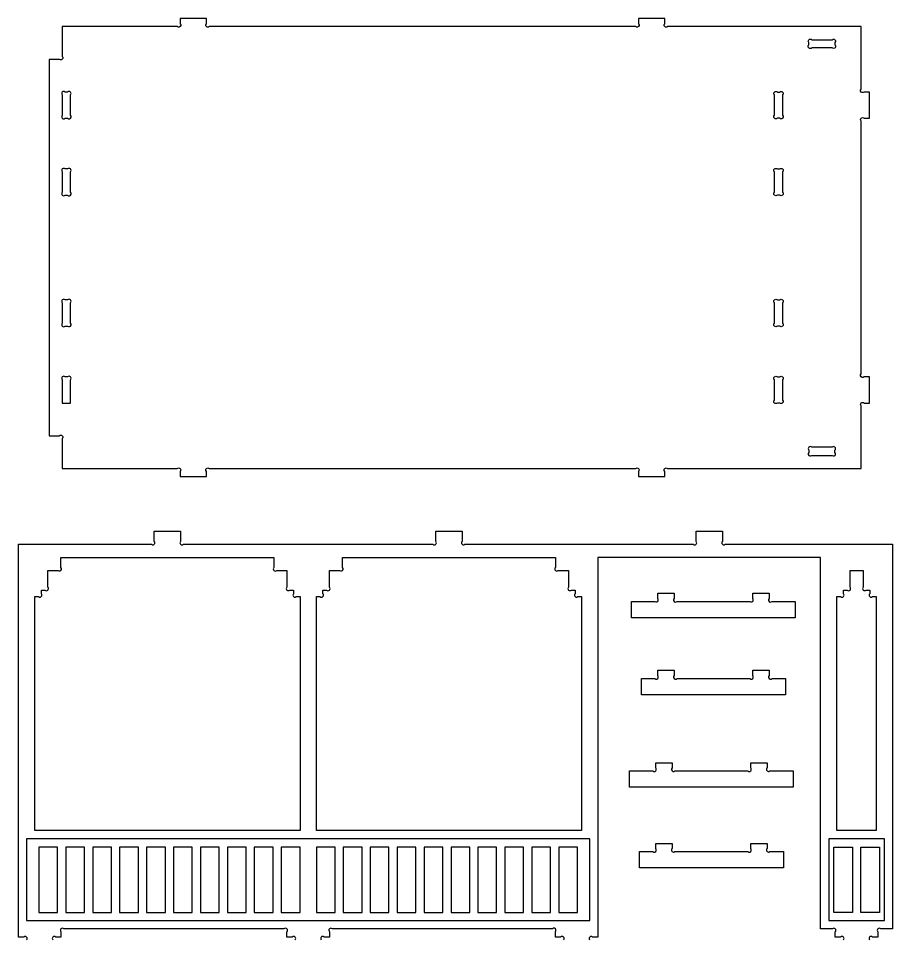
# Model space of a CAD drawing. Extents: x 766 to 5228, y 230 to 3677.
# Drawn here: x 2657 to 3939, y 2327 to 3677 of the extents above; entities that cross this region are included whole.
import ezdxf

# ---------------------------------------------------------------- set-up
doc = ezdxf.new("R2010")
doc.units = 0
doc.header["$MEASUREMENT"] = 0
doc.layers.add('LAYER1', color=18, linetype='CONTINUOUS')

msp = doc.modelspace()

# ---------------------------------------------------------------- linework, layer by layer
at = {"layer": 'LAYER1'}
for points in [[(2702.5, 3064.6), (2717.5, 3064.6, -1), (2721.7, 3060.4), (2721.7, 3016.6), (2890.3, 3016.6, -1), (2894.5, 3012.4), (2894.5, 3004.6), (2932.9, 3004.6), (2932.9, 3012.4, -1), (2937.2, 3016.6), (3562.3, 3016.6, -1), (3566.5, 3012.4), (3566.5, 3004.6), (3604.9, 3004.6), (3604.9, 3012.4, -1), (3609.2, 3016.6), (3892.9, 3016.6), (3892.9, 3108.4, -1), (3897.2, 3112.6), (3904.9, 3112.6), (3904.9, 3151), (3897.2, 3151, -1), (3892.9, 3155.3), (3892.9, 3526, -1), (3897.2, 3530.2), (3904.9, 3530.2), (3904.9, 3568.6), (3897.2, 3568.6, -1), (3892.9, 3572.9), (3892.9, 3664.6), (3609.2, 3664.6, -1), (3604.9, 3668.9), (3604.9, 3676.6), (3566.5, 3676.6), (3566.5, 3668.9, -1), (3562.3, 3664.6), (2937.2, 3664.6, -1), (2932.9, 3668.9), (2932.9, 3676.6), (2894.5, 3676.6), (2894.5, 3668.9, -1), (2890.3, 3664.6), (2721.7, 3664.6), (2721.7, 3620.9, -1), (2717.5, 3616.6), (2702.5, 3616.6)], [(3820.4, 3645.4), (3850.3, 3645.4, -1), (3854.5, 3641.2), (3854.5, 3637.7, -1), (3850.3, 3633.4), (3820.4, 3633.4, -1), (3816.1, 3637.7), (3816.1, 3641.2, -1)], [(2721.7, 3564.4), (2721.7, 3534.5, 1), (2726, 3530.2), (2729.5, 3530.2, 1), (2733.7, 3534.5), (2733.7, 3564.4, 1), (2729.5, 3568.6), (2726, 3568.6, 1)], [(3770, 3568.6), (3773.5, 3568.6, -1), (3777.7, 3564.4), (3777.7, 3534.5, -1), (3773.5, 3530.2), (3770, 3530.2, -1), (3765.7, 3534.5), (3765.7, 3564.4, -1)], [(2721.7, 3451.6), (2721.7, 3421.7, 1), (2726, 3417.4), (2729.5, 3417.4, 1), (2733.7, 3421.7), (2733.7, 3451.6, 1), (2729.5, 3455.8), (2726, 3455.8, 1)], [(3770, 3455.8), (3773.5, 3455.8, -1), (3777.7, 3451.6), (3777.7, 3421.7, -1), (3773.5, 3417.4), (3770, 3417.4, -1), (3765.7, 3421.7), (3765.7, 3451.6, -1)], [(2721.7, 3259.6), (2721.7, 3229.7, 1), (2726, 3225.4), (2729.5, 3225.4, 1), (2733.7, 3229.7), (2733.7, 3259.6, 1), (2729.5, 3263.8), (2726, 3263.8, 1)], [(3770, 3263.8), (3773.5, 3263.8, -1), (3777.7, 3259.6), (3777.7, 3229.7, -1), (3773.5, 3225.4), (3770, 3225.4, -1), (3765.7, 3229.7), (3765.7, 3259.6, -1)], [(2733.7, 3112.6), (2733.7, 3146.8, 1), (2729.5, 3151), (2726, 3151, 1), (2721.7, 3146.8), (2721.7, 3112.6)], [(3770, 3151), (3773.5, 3151, -1), (3777.7, 3146.8), (3777.7, 3116.9, -1), (3773.5, 3112.6), (3770, 3112.6, -1), (3765.7, 3116.9), (3765.7, 3146.8, -1)], [(3820.4, 3035.8), (3850.3, 3035.8, 1), (3854.5, 3040.1), (3854.5, 3043.6, 1), (3850.3, 3047.8), (3820.4, 3047.8, 1), (3816.1, 3043.6), (3816.1, 3040.1, 1)], [(2681.4, 2485.5), (2681.4, 2828.7), (2686.7, 2828.7, 1), (2691, 2832.9), (2691, 2838.3), (2696.3, 2838.3, 1), (2700.6, 2842.5), (2700.6, 2867.1), (2715.5, 2867.1, 1), (2719.8, 2871.3), (2719.8, 2886.3), (3031.8, 2886.3), (3031.8, 2871.3, 1), (3036, 2867.1), (3051, 2867.1), (3051, 2842.5, 1), (3055.2, 2838.3), (3060.6, 2838.3), (3060.6, 2832.9, 1), (3064.8, 2828.7), (3070.2, 2828.7), (3070.2, 2485.5)], [(3094.2, 2485.5), (3094.2, 2828.7), (3099.5, 2828.7, 1), (3103.8, 2832.9), (3103.8, 2838.3), (3109.1, 2838.3, 1), (3113.4, 2842.5), (3113.4, 2867.1), (3128.3, 2867.1, 1), (3132.6, 2871.3), (3132.6, 2886.3), (3444.6, 2886.3), (3444.6, 2871.3, 1), (3448.8, 2867.1), (3463.8, 2867.1), (3463.8, 2842.5, 1), (3468, 2838.3), (3473.4, 2838.3), (3473.4, 2832.9, 1), (3477.6, 2828.7), (3483, 2828.7), (3483, 2485.5)], [(3895.8, 2867.1), (3895.8, 2842.5, 1), (3900, 2838.3), (3905.4, 2838.3), (3905.4, 2832.9, 1), (3909.6, 2828.7), (3915, 2828.7), (3915, 2485.5), (3857.4, 2485.5), (3857.4, 2828.7), (3862.7, 2828.7, 1), (3867, 2832.9), (3867, 2838.3), (3872.3, 2838.3, 1), (3876.6, 2842.5), (3876.6, 2867.1)], [(3618.7, 2833.6), (3618.7, 2825.8, 1), (3623, 2821.6), (3729.7, 2821.6, 1), (3733.9, 2825.8), (3733.9, 2833.6), (3757.9, 2833.6), (3757.9, 2825.8, 1), (3762.2, 2821.6), (3796.3, 2821.6), (3796.3, 2797.6), (3556.3, 2797.6), (3556.3, 2821.6), (3590.5, 2821.6, 1), (3594.7, 2825.8), (3594.7, 2833.6)], [(3618.7, 2720.6), (3618.7, 2712.8, 1), (3623, 2708.6), (3729.7, 2708.6, 1), (3733.9, 2712.8), (3733.9, 2720.6), (3757.9, 2720.6), (3757.9, 2712.8, 1), (3762.2, 2708.6), (3781.9, 2708.6), (3781.9, 2684.6), (3570.7, 2684.6), (3570.7, 2708.6), (3590.5, 2708.6, 1), (3594.7, 2712.8), (3594.7, 2720.6)], [(3615.7, 2585.1), (3615.7, 2577.4, 1), (3619.9, 2573.1), (3726.6, 2573.1, 1), (3730.9, 2577.4), (3730.9, 2585.1), (3754.9, 2585.1), (3754.9, 2577.4, 1), (3759.1, 2573.1), (3793.3, 2573.1), (3793.3, 2549.1), (3553.3, 2549.1), (3553.3, 2573.1), (3587.4, 2573.1, 1), (3591.7, 2577.4), (3591.7, 2585.1)], [(3615.7, 2466.8), (3615.7, 2459.1, 1), (3619.9, 2454.8), (3726.6, 2454.8, 1), (3730.9, 2459.1), (3730.9, 2466.8), (3754.9, 2466.8), (3754.9, 2459.1, 1), (3759.1, 2454.8), (3778.9, 2454.8), (3778.9, 2430.8), (3567.7, 2430.8), (3567.7, 2454.8), (3587.4, 2454.8, 1), (3591.7, 2459.1), (3591.7, 2466.8)]]:
    msp.add_lwpolyline(points, format="xyb", close=True, dxfattribs=at)
for points in [[(2669.4, 2325.2, 1), (2665.1, 2329.5), (2657.4, 2329.5), (2657.4, 2905.5), (2852.3, 2905.5, 1), (2856.6, 2909.7), (2856.6, 2924.7), (2895, 2924.7), (2895, 2909.7, 1), (2899.2, 2905.5), (3265.1, 2905.5, 1), (3269.4, 2909.7), (3269.4, 2924.7), (3307.8, 2924.7), (3307.8, 2909.7, 1), (3312, 2905.5), (3646.7, 2905.5, 1), (3651, 2909.7), (3651, 2924.7), (3689.4, 2924.7), (3689.4, 2909.7, 1), (3693.6, 2905.5), (3939, 2905.5), (3939, 2341.5), (3921.6, 2341.5, 1), (3917.4, 2337.2), (3917.4, 2329.5), (3909.6, 2329.5, 1), (3905.4, 2325.2)], [(3867, 2325.2, 1), (3862.7, 2329.5), (3855, 2329.5), (3855, 2337.2, 1), (3850.7, 2341.5), (3833.4, 2341.5), (3833.4, 2886.3), (3507, 2886.3), (3507, 2329.5), (3499.2, 2329.5, 1), (3495, 2325.2)], [(3063, 2325.2, 1), (3058.7, 2329.5), (3051, 2329.5), (3051, 2337.2, 1), (3046.7, 2341.5), (2724, 2341.5, 1), (2719.8, 2337.2), (2719.8, 2329.5), (2712, 2329.5, 1), (2707.8, 2325.2)], [(3456.6, 2325.2, 1), (3452.3, 2329.5), (3444.6, 2329.5), (3444.6, 2337.2, 1), (3440.3, 2341.5), (3117.6, 2341.5, 1), (3113.4, 2337.2), (3113.4, 2329.5), (3105.6, 2329.5, 1), (3101.4, 2325.2)]]:
    msp.add_lwpolyline(points, format="xyb", dxfattribs=at)
for points in [[(3495, 2473.5), (2669.4, 2473.5), (2669.4, 2353.5), (3495, 2353.5)], [(3927, 2473.5), (3845.4, 2473.5), (3845.4, 2353.5), (3927, 2353.5)], [(2714.8, 2461.5), (2687.4, 2461.5), (2687.4, 2365.5), (2714.8, 2365.5)], [(2726.8, 2461.5), (2726.8, 2365.5), (2754.3, 2365.5), (2754.3, 2461.5)], [(2793.8, 2365.5), (2793.8, 2461.5), (2766.3, 2461.5), (2766.3, 2365.5)], [(2805.8, 2461.5), (2805.8, 2365.5), (2833.3, 2365.5), (2833.3, 2461.5)], [(2845.3, 2461.5), (2845.3, 2365.5), (2872.8, 2365.5), (2872.8, 2461.5)], [(2884.8, 2461.5), (2884.8, 2365.5), (2912.2, 2365.5), (2912.2, 2461.5)], [(2924.2, 2461.5), (2924.2, 2365.5), (2951.7, 2365.5), (2951.7, 2461.5)], [(2963.7, 2461.5), (2963.7, 2365.5), (2991.2, 2365.5), (2991.2, 2461.5)], [(3003.2, 2461.5), (3003.2, 2365.5), (3030.7, 2365.5), (3030.7, 2461.5)], [(3042.7, 2365.5), (3070.2, 2365.5), (3070.2, 2461.5), (3042.7, 2461.5)], [(3121.6, 2461.5), (3094.2, 2461.5), (3094.2, 2365.5), (3121.6, 2365.5)], [(3133.6, 2461.5), (3133.6, 2365.5), (3161.1, 2365.5), (3161.1, 2461.5)], [(3173.1, 2461.5), (3173.1, 2365.5), (3200.6, 2365.5), (3200.6, 2461.5)], [(3212.6, 2461.5), (3212.6, 2365.5), (3240.1, 2365.5), (3240.1, 2461.5)], [(3252.1, 2461.5), (3252.1, 2365.5), (3279.6, 2365.5), (3279.6, 2461.5)], [(3291.6, 2461.5), (3291.6, 2365.5), (3319, 2365.5), (3319, 2461.5)], [(3331, 2461.5), (3331, 2365.5), (3358.5, 2365.5), (3358.5, 2461.5)], [(3370.5, 2461.5), (3370.5, 2365.5), (3398, 2365.5), (3398, 2461.5)], [(3410, 2461.5), (3410, 2365.5), (3437.5, 2365.5), (3437.5, 2461.5)], [(3449.5, 2365.5), (3477, 2365.5), (3477, 2461.5), (3449.5, 2461.5)], [(3880.2, 2365.5), (3852.7, 2365.5), (3852.7, 2461.5), (3880.2, 2461.5)], [(3919.6, 2461.5), (3919.6, 2365.5), (3892.2, 2365.5), (3892.2, 2461.5)]]:
    msp.add_lwpolyline(points, close=True, dxfattribs=at)

doc.saveas('drawing.dxf')
